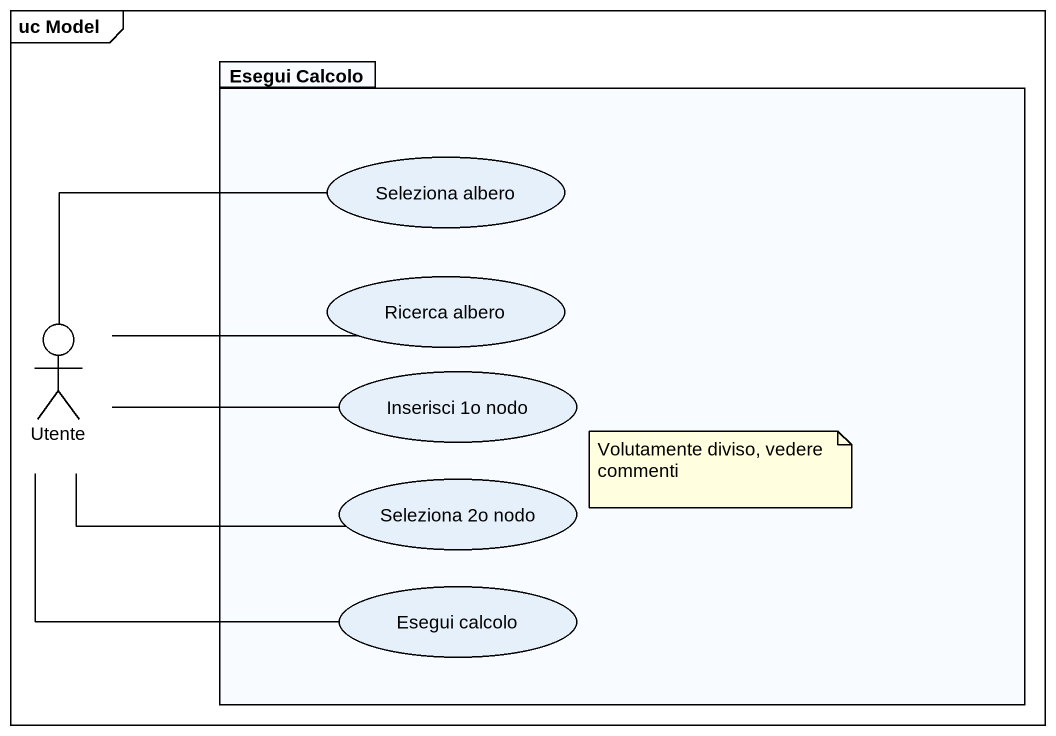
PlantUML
@startuml
mainframe uc Model
package "Esegui Calcolo" as Esegui_Calcolo {
  usecase "Seleziona albero" as Seleziona_albero
  usecase "Ricerca albero" as Ricerca_albero
  usecase "Inserisci 1o nodo" as Inserisci_1o_nodo
  usecase "Seleziona 2o nodo" as Seleziona_2o_nodo
  usecase "Esegui calcolo" as Esegui_calcolo
}
actor Utente
Utente -right- Seleziona_albero
Utente -right- Ricerca_albero
Utente -right- Inserisci_1o_nodo
Utente -right- Seleziona_2o_nodo
Utente -right- Esegui_calcolo
note as N1
  Volutamente diviso, vedere commenti
end note
@enduml
